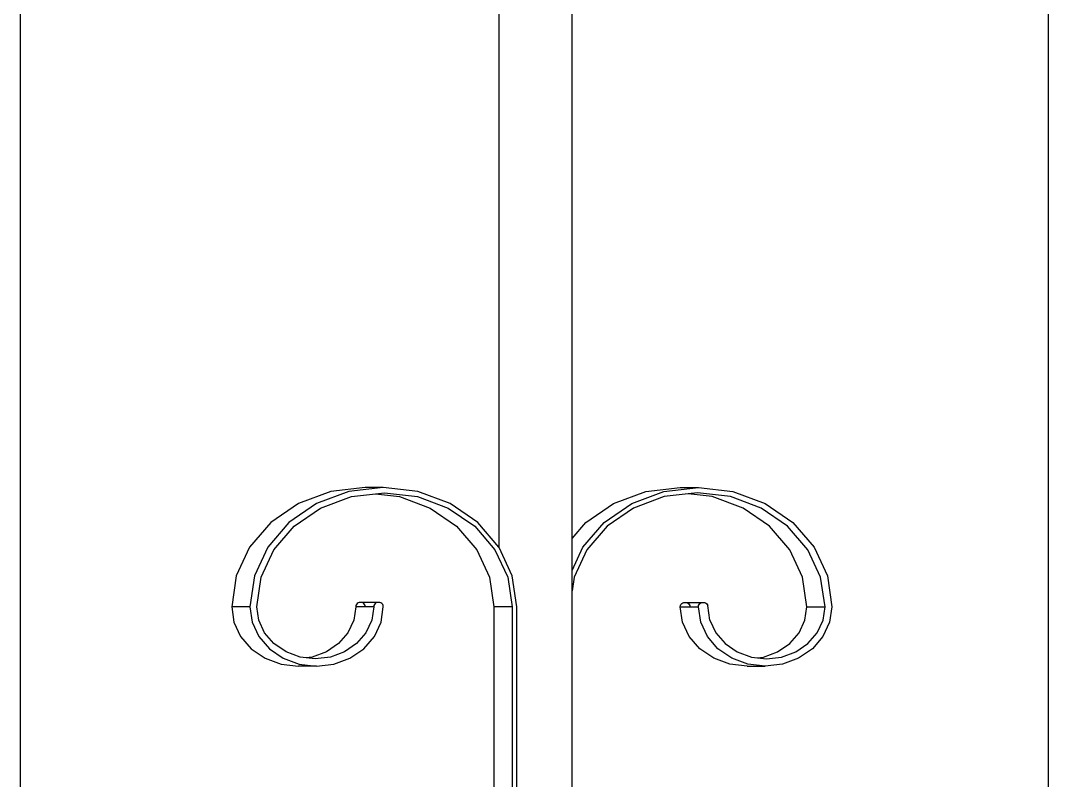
# Model space of a CAD drawing. Header units: millimetres. Extents: x 173236 to 801264, y -94969 to 615039.
# Drawn here: x 445300 to 445529.9, y -1572.1 to -1402.2 of the extents above; entities that cross this region are included whole.
import ezdxf

# ---------------------------------------------------------------- set-up
doc = ezdxf.new("R2010")
doc.units = ezdxf.units.MM
doc.header["$MEASUREMENT"] = 0
doc.layers.add('VOX-A-STAIRS-STEPS', color=140, linetype='Continuous')
doc.layers.add('VOX-A-WALL-PATT', color=233, linetype='Continuous')

# ---------------------------------------------------------------- blocks, each defined once
blk = doc.blocks.new('SSS')
at = {"layer": 'VOX-A-WALL-PATT'}
for p, q in [((383830.92, -2024.93), (383830.92, -1623.31)), ((383724.35, -1941.66), (383724.35, -1684.25)), ((383708.05, -1943.68), (383708.05, -1693.76)), ((383600.99, -2022.34), (383600.99, -1757.64)), ((383670.36, -1931.15), (383663.15, -1933.81)), ((383674.41, -1931.15), (383667.2, -1933.81)), ((383678.08, -1930.24), (383670.36, -1931.15)), ((383682.13, -1930.24), (383674.41, -1931.15)), ((383682.13, -1930.24), (383678.08, -1930.24)), ((383689.86, -1931.15), (383682.13, -1930.24)), ((383697.06, -1933.81), (383689.86, -1931.15)), ((383733.64, -1933.81), (383740.84, -1931.15)), ((383737.69, -1933.81), (383744.89, -1931.15)), ((383740.84, -1931.15), (383748.57, -1930.24)), ((383744.89, -1931.15), (383752.62, -1930.24)), ((383748.57, -1930.24), (383752.62, -1930.24)), ((383752.62, -1930.24), (383760.35, -1931.15)), ((383760.35, -1931.15), (383767.55, -1933.81)), ((383668.1, -1934.82), (383674.98, -1932.27)), ((383674.98, -1932.27), (383680.35, -1931.64)), ((383680.35, -1931.64), (383682.37, -1931.4)), ((383680.35, -1931.64), (383685.72, -1932.27)), ((383682.37, -1931.4), (383689.77, -1932.27)), ((383685.72, -1932.27), (383692.6, -1934.82)), ((383689.77, -1932.27), (383696.65, -1934.82)), ((383744.99, -1932.27), (383738.1, -1934.82)), ((383750.36, -1931.64), (383744.99, -1932.27)), ((383752.38, -1931.4), (383750.36, -1931.64)), ((383755.72, -1932.27), (383750.36, -1931.64)), ((383759.77, -1932.27), (383752.38, -1931.4)), ((383762.61, -1934.82), (383755.72, -1932.27)), ((383766.66, -1934.82), (383759.77, -1932.27)), ((383663.15, -1933.81), (383656.97, -1938.04)), ((383667.2, -1933.81), (383661.02, -1938.04)), ((383662.18, -1938.87), (383668.1, -1934.82)), ((383692.6, -1934.82), (383698.52, -1938.87)), ((383696.65, -1934.82), (383702.57, -1938.87)), ((383703.25, -1938.04), (383697.06, -1933.81)), ((383727.46, -1938.04), (383733.64, -1933.81)), ((383731.51, -1938.04), (383737.69, -1933.81)), ((383738.1, -1934.82), (383732.19, -1938.87)), ((383768.52, -1938.87), (383762.61, -1934.82)), ((383772.57, -1938.87), (383766.66, -1934.82)), ((383767.55, -1933.81), (383773.74, -1938.04)), ((383656.97, -1938.04), (383652.22, -1943.56)), ((383661.02, -1938.04), (383656.27, -1943.56)), ((383707.99, -1943.56), (383703.25, -1938.04)), ((383724.35, -1941.66), (383727.46, -1938.04)), ((383726.76, -1943.56), (383731.51, -1938.04)), ((383773.74, -1938.04), (383778.48, -1943.56)), ((383657.65, -1944.15), (383662.18, -1938.87)), ((383698.52, -1938.87), (383703.05, -1944.15)), ((383702.57, -1938.87), (383707.1, -1944.15)), ((383732.19, -1938.87), (383727.65, -1944.15)), ((383773.06, -1944.15), (383768.52, -1938.87)), ((383777.11, -1944.15), (383772.57, -1938.87)), ((383724.35, -1948.77), (383724.35, -1941.66)), ((383652.22, -1943.56), (383649.24, -1949.99)), ((383656.27, -1943.56), (383653.29, -1949.99)), ((383654.79, -1950.29), (383657.65, -1944.15)), ((383703.05, -1944.15), (383705.91, -1950.29)), ((383707.1, -1944.15), (383709.96, -1950.29)), ((383708.05, -1943.68), (383707.99, -1943.56)), ((383710.98, -1949.99), (383708.05, -1943.68)), ((383724.35, -1948.77), (383726.76, -1943.56)), ((383727.65, -1944.15), (383724.8, -1950.29)), ((383775.91, -1950.29), (383773.06, -1944.15)), ((383779.96, -1950.29), (383777.11, -1944.15)), ((383778.48, -1943.56), (383781.46, -1949.99)), ((383724.35, -1953.36), (383724.35, -1948.77)), ((383649.24, -1949.99), (383648.22, -1956.89)), ((383653.29, -1949.99), (383652.27, -1956.89)), ((383653.82, -1956.89), (383654.79, -1950.29)), ((383705.91, -1950.29), (383706.88, -1956.89)), ((383709.96, -1950.29), (383710.93, -1956.89)), ((383711.99, -1956.89), (383710.98, -1949.99)), ((383724.8, -1950.29), (383724.35, -1953.36)), ((383776.89, -1956.89), (383775.91, -1950.29)), ((383780.94, -1956.89), (383779.96, -1950.29)), ((383781.46, -1949.99), (383782.48, -1956.89)), ((383724.35, -2042.46), (383724.35, -1953.36)), ((383675.99, -1956.64), (383675.95, -1956.89)), ((383676.1, -1956.41), (383675.99, -1956.64)), ((383676.27, -1956.21), (383676.1, -1956.41)), ((383676.49, -1956.06), (383676.27, -1956.21)), ((383676.74, -1955.97), (383676.49, -1956.06)), ((383677.02, -1955.94), (383676.74, -1955.97)), ((383677.3, -1955.97), (383677.02, -1955.94)), ((383677.55, -1956.06), (383677.3, -1955.97)), ((383680.79, -1955.97), (383677.3, -1955.97)), ((383677.77, -1956.21), (383677.55, -1956.06)), ((383677.94, -1956.41), (383677.77, -1956.21)), ((383678.05, -1956.64), (383677.94, -1956.41)), ((383678.08, -1956.89), (383678.05, -1956.64)), ((383680.04, -1956.64), (383680, -1956.89)), ((383680.15, -1956.41), (383680.04, -1956.64)), ((383680.32, -1956.21), (383680.15, -1956.41)), ((383680.54, -1956.06), (383680.32, -1956.21)), ((383680.79, -1955.97), (383680.54, -1956.06)), ((383681.07, -1955.94), (383680.79, -1955.97)), ((383681.34, -1955.97), (383681.07, -1955.94)), ((383681.6, -1956.06), (383681.34, -1955.97)), ((383681.82, -1956.21), (383681.6, -1956.06)), ((383681.99, -1956.41), (383681.82, -1956.21)), ((383682.1, -1956.64), (383681.99, -1956.41)), ((383682.13, -1956.89), (383682.1, -1956.64)), ((383748.57, -1956.89), (383748.61, -1956.64)), ((383748.61, -1956.64), (383748.71, -1956.41)), ((383748.71, -1956.41), (383748.88, -1956.21)), ((383748.88, -1956.21), (383749.1, -1956.06)), ((383749.1, -1956.06), (383749.36, -1955.97)), ((383749.36, -1955.97), (383749.64, -1955.94)), ((383749.64, -1955.94), (383749.91, -1955.97)), ((383749.91, -1955.97), (383750.17, -1956.06)), ((383749.91, -1955.97), (383753.41, -1955.97)), ((383750.17, -1956.06), (383750.39, -1956.21)), ((383750.39, -1956.21), (383750.56, -1956.41)), ((383750.56, -1956.41), (383750.67, -1956.64)), ((383750.67, -1956.64), (383750.7, -1956.89)), ((383752.62, -1956.89), (383752.66, -1956.64)), ((383752.66, -1956.64), (383752.76, -1956.41)), ((383752.76, -1956.41), (383752.93, -1956.21)), ((383752.93, -1956.21), (383753.15, -1956.06)), ((383753.15, -1956.06), (383753.41, -1955.97)), ((383753.41, -1955.97), (383753.69, -1955.94)), ((383753.69, -1955.94), (383753.96, -1955.97)), ((383753.96, -1955.97), (383754.22, -1956.06)), ((383754.22, -1956.06), (383754.44, -1956.21)), ((383754.44, -1956.21), (383754.61, -1956.41)), ((383754.61, -1956.41), (383754.72, -1956.64)), ((383755.2, -1959.91), (383754.72, -1956.64)), ((383652.27, -1956.89), (383648.22, -1956.89)), ((383648.22, -1956.89), (383648.73, -1960.34)), ((383652.27, -1956.89), (383652.78, -1960.34)), ((383654.27, -1959.91), (383653.82, -1956.89)), ((383675.95, -1956.89), (383675.51, -1959.91)), ((383678.08, -1956.89), (383675.95, -1956.89)), ((383680, -1956.89), (383678.08, -1956.89)), ((383680, -1956.89), (383679.56, -1959.91)), ((383681.63, -1960.34), (383682.13, -1956.89)), ((383706.88, -1956.89), (383706.88, -2039.75)), ((383710.93, -1956.89), (383706.88, -1956.89)), ((383710.93, -1956.89), (383710.93, -2039.75)), ((383711.99, -2039.25), (383711.99, -1956.89)), ((383749.08, -1960.34), (383748.57, -1956.89)), ((383748.57, -1956.89), (383750.7, -1956.89)), ((383750.7, -1956.89), (383752.62, -1956.89)), ((383753.13, -1960.34), (383752.62, -1956.89)), ((383776.44, -1959.91), (383776.89, -1956.89)), ((383776.89, -1956.89), (383780.94, -1956.89)), ((383780.49, -1959.91), (383780.94, -1956.89)), ((383782.48, -1956.89), (383781.97, -1960.34)), ((383648.73, -1960.34), (383650.22, -1963.55)), ((383652.78, -1960.34), (383654.27, -1963.55)), ((383655.57, -1962.73), (383654.27, -1959.91)), ((383675.51, -1959.91), (383674.2, -1962.73)), ((383679.56, -1959.91), (383678.25, -1962.73)), ((383680.13, -1963.55), (383681.63, -1960.34)), ((383750.57, -1963.55), (383749.08, -1960.34)), ((383754.62, -1963.55), (383753.13, -1960.34)), ((383755.2, -1959.91), (383756.51, -1962.73)), ((383775.13, -1962.73), (383776.44, -1959.91)), ((383779.18, -1962.73), (383780.49, -1959.91)), ((383781.97, -1960.34), (383780.48, -1963.55)), ((383650.22, -1963.55), (383652.6, -1966.31)), ((383654.27, -1963.55), (383656.65, -1966.31)), ((383657.65, -1965.15), (383655.57, -1962.73)), ((383674.2, -1962.73), (383672.12, -1965.15)), ((383678.25, -1962.73), (383676.17, -1965.15)), ((383677.76, -1966.31), (383680.13, -1963.55)), ((383752.95, -1966.31), (383750.57, -1963.55)), ((383756.99, -1966.31), (383754.62, -1963.55)), ((383756.51, -1962.73), (383758.59, -1965.15)), ((383773.05, -1965.15), (383775.13, -1962.73)), ((383777.1, -1965.15), (383779.18, -1962.73)), ((383780.48, -1963.55), (383778.11, -1966.31)), ((383660.37, -1967.01), (383657.65, -1965.15)), ((383672.12, -1965.15), (383669.41, -1967.01)), ((383676.17, -1965.15), (383673.46, -1967.01)), ((383758.59, -1965.15), (383761.3, -1967.01)), ((383770.34, -1967.01), (383773.05, -1965.15)), ((383774.39, -1967.01), (383777.1, -1965.15)), ((383652.6, -1966.31), (383655.69, -1968.43)), ((383656.65, -1966.31), (383659.74, -1968.43)), ((383663.52, -1968.17), (383660.37, -1967.01)), ((383669.41, -1967.01), (383666.25, -1968.17)), ((383673.46, -1967.01), (383670.3, -1968.17)), ((383674.67, -1968.43), (383677.76, -1966.31)), ((383756.04, -1968.43), (383752.95, -1966.31)), ((383760.09, -1968.43), (383756.99, -1966.31)), ((383761.3, -1967.01), (383764.46, -1968.17)), ((383767.18, -1968.17), (383770.34, -1967.01)), ((383771.23, -1968.17), (383774.39, -1967.01)), ((383778.11, -1966.31), (383775.02, -1968.43)), ((383655.69, -1968.43), (383659.29, -1969.76)), ((383659.29, -1969.76), (383663.15, -1970.21)), ((383659.74, -1968.43), (383663.34, -1969.76)), ((383663.15, -1970.21), (383665.18, -1969.97)), ((383667.2, -1970.21), (383663.15, -1970.21)), ((383663.34, -1969.76), (383665.18, -1969.97)), ((383664.89, -1968.33), (383663.52, -1968.17)), ((383666.25, -1968.17), (383664.89, -1968.33)), ((383666.91, -1968.57), (383664.89, -1968.33)), ((383665.18, -1969.97), (383667.2, -1970.21)), ((383670.3, -1968.17), (383666.91, -1968.57)), ((383667.2, -1970.21), (383671.07, -1969.76)), ((383671.07, -1969.76), (383674.67, -1968.43)), ((383759.64, -1969.76), (383756.04, -1968.43)), ((383763.5, -1970.21), (383759.64, -1969.76)), ((383763.69, -1969.76), (383760.09, -1968.43)), ((383763.5, -1970.21), (383767.55, -1970.21)), ((383767.55, -1970.21), (383763.69, -1969.76)), ((383764.46, -1968.17), (383765.82, -1968.33)), ((383765.82, -1968.33), (383767.18, -1968.17)), ((383765.82, -1968.33), (383767.84, -1968.57)), ((383771.42, -1969.76), (383767.55, -1970.21)), ((383767.84, -1968.57), (383771.23, -1968.17)), ((383775.02, -1968.43), (383771.42, -1969.76))]:
    blk.add_line(p, q, dxfattribs=at)

msp = doc.modelspace()

# ---------------------------------------------------------------- block references
at = {"layer": 'VOX-A-STAIRS-STEPS'}
msp.add_blockref('SSS', (61699, 423.62), dxfattribs=at)

doc.saveas('drawing.dxf')
